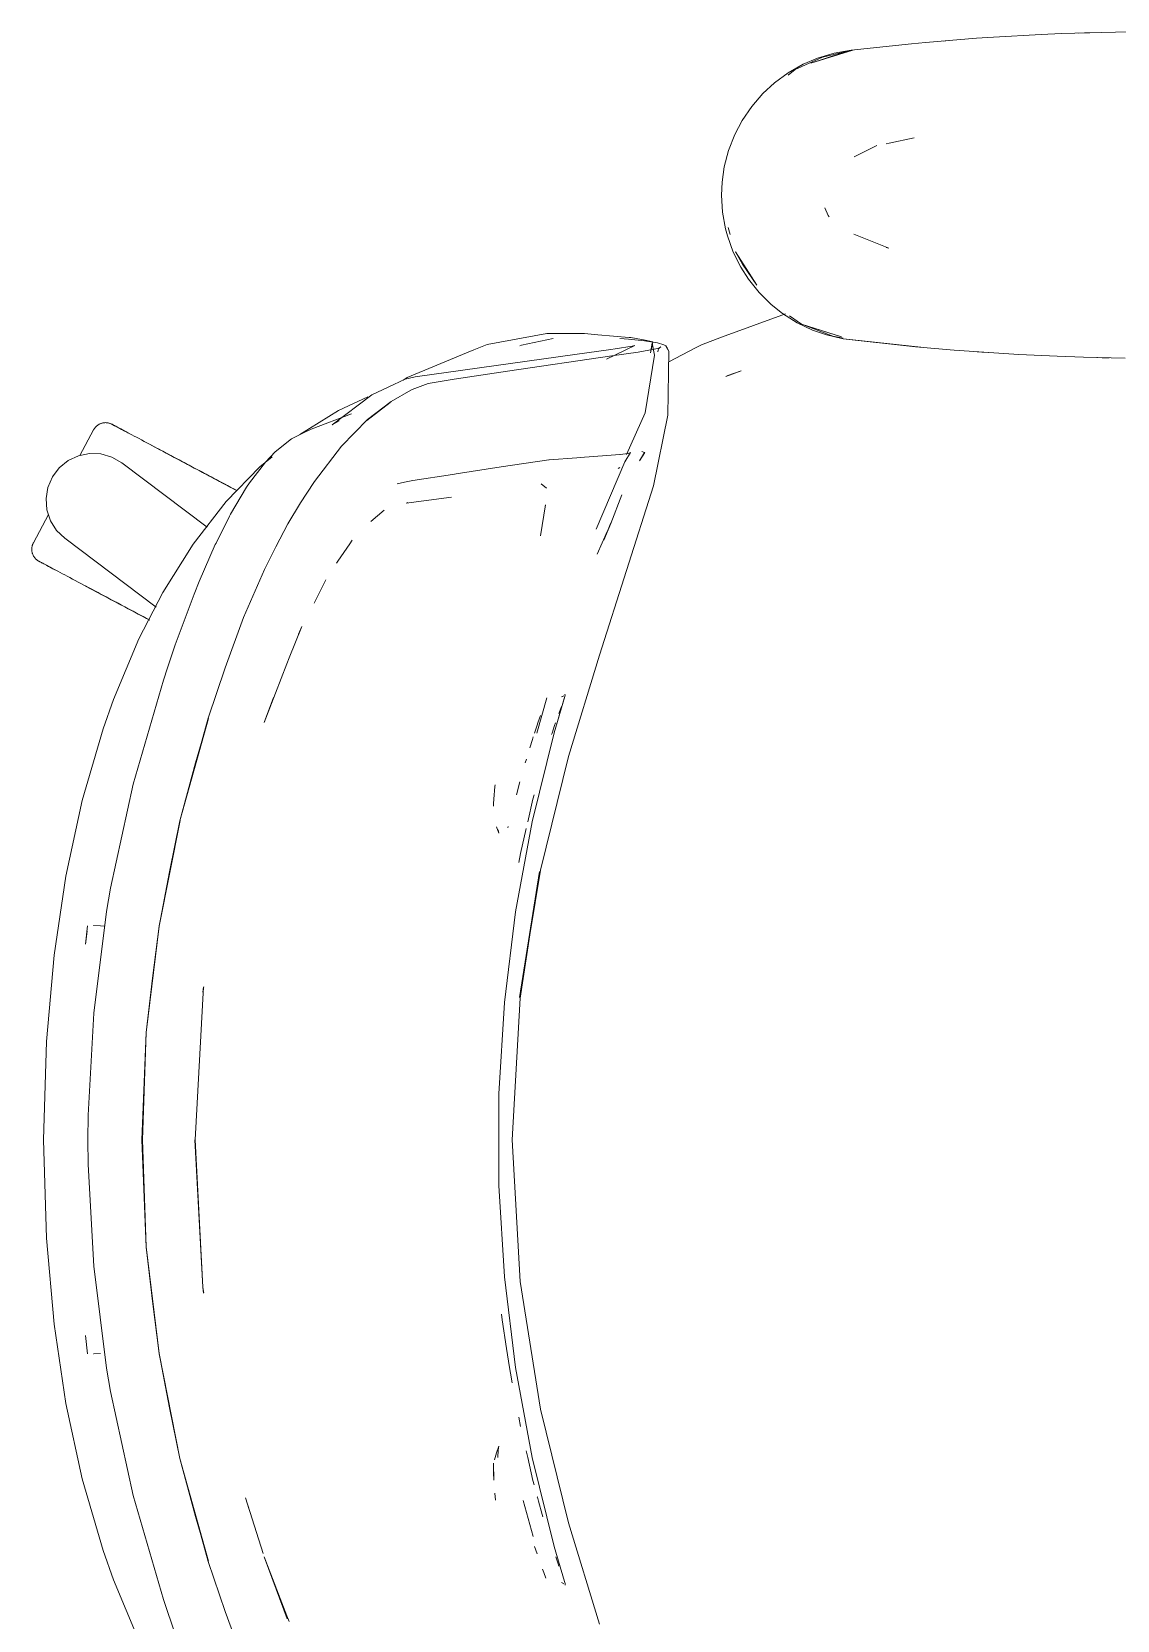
# Model space of a CAD drawing. Header units: millimetres. Extents: x 79795 to 317870, y -36033 to 97293.
# Drawn here: x 226689.8 to 227011.3, y 33023 to 33493.8 of the extents above; entities that cross this region are included whole.
import ezdxf

# ---------------------------------------------------------------- set-up
doc = ezdxf.new("R2010")
doc.units = ezdxf.units.MM
doc.header["$MEASUREMENT"] = 0
doc.layers.add('G-IMPT', color=8, linetype='CONTINUOUS', lineweight=9)
doc.layers.add('I-FURN', color=8, linetype='CONTINUOUS', lineweight=9)

msp = doc.modelspace()

# ---------------------------------------------------------------- linework, layer by layer
at = {"layer": 'G-IMPT'}
for p, q in [((226954.53, 33490.58), (226950.4, 33490.23)), ((226969.58, 33491.83), (226954.53, 33490.58)), ((226961.4, 33491.18), (226959.72, 33491.01)), ((226969.58, 33491.83), (226974.67, 33492.15)), ((226974.67, 33492.15), (226988.81, 33492.96)), ((226994.84, 33493.22), (226988.81, 33492.96)), ((226994.84, 33493.22), (227006.59, 33493.6)), ((226999.72, 33493.36), (227001.66, 33493.47)), ((227001.66, 33493.47), (227003.15, 33493.48)), ((227015.01, 33493.77), (227006.59, 33493.6)), ((226924.02, 33486.28), (226915.95, 33482.55)), ((226918.33, 33484.16), (226922.56, 33485.97)), ((226932.98, 33488.33), (226920.52, 33484.5)), ((226920.52, 33484.5), (226929.67, 33487.41)), ((226922.56, 33485.97), (226927.43, 33487.43)), ((226924.02, 33486.28), (226932.42, 33488.2)), ((226932.47, 33488.33), (226927.43, 33487.43)), ((226932.98, 33488.33), (226929.67, 33487.41)), ((226950.4, 33490.23), (226932.47, 33488.33)), ((226909.8, 33478.65), (226913.89, 33481.64)), ((226913.84, 33480.95), (226915.95, 33482.55)), ((226918.33, 33484.16), (226913.89, 33481.64)), ((226909.8, 33478.65), (226906.36, 33475.48)), ((226903.04, 33471.65), (226906.36, 33475.48)), ((226900.21, 33467.48), (226898.02, 33463.32)), ((226900.21, 33467.48), (226903.04, 33471.65)), ((226898.02, 33463.32), (226896.19, 33458.6)), ((226951.19, 33462.36), (226943.75, 33460.79)), ((226894.93, 33453.74), (226896.19, 33458.6)), ((226933.35, 33456.75), (226940.14, 33460.02)), ((226942.87, 33460.55), (226943.75, 33460.79)), ((226894.93, 33453.74), (226894.28, 33449.22)), ((226894.11, 33445.38), (226894.28, 33449.22)), ((226894.11, 33445.38), (226894.4, 33440.34)), ((226894.4, 33440.34), (226895.28, 33435.39)), ((226924.72, 33441.55), (226925.74, 33439.33)), ((226925.74, 33439.33), (226926.03, 33438.88)), ((226895.28, 33435.39), (226895.85, 33433.26)), ((226896.65, 33433.7), (226896.03, 33435.73)), ((226897.56, 33428.49), (226895.85, 33433.26)), ((226943.69, 33429.66), (226933.26, 33433.8)), ((226943.69, 33429.66), (226942.87, 33429.82)), ((226897.56, 33428.49), (226899.8, 33423.98)), ((226898.21, 33428.58), (226900.37, 33424.9)), ((226898.21, 33428.58), (226904.53, 33418.63)), ((226900.37, 33424.9), (226904.53, 33418.63)), ((226899.8, 33423.98), (226902.07, 33420.43)), ((226905.25, 33416.45), (226902.07, 33420.43)), ((226905.25, 33416.45), (226908.86, 33412.9)), ((226908.86, 33412.9), (226912.17, 33410.28)), ((226913.06, 33410.16), (226894.12, 33403.22)), ((226916.49, 33407.55), (226912.17, 33410.28)), ((226917.82, 33407.16), (226914.24, 33409.58)), ((226916.49, 33407.55), (226921.07, 33405.36)), ((226917.82, 33407.16), (226920.52, 33406.26)), ((226917.82, 33407.16), (226929.67, 33403.34)), ((226927.04, 33403.55), (226918.85, 33406.75)), ((226920.52, 33406.26), (226929.67, 33403.34)), ((226824.65, 33401.08), (226820.79, 33399.49)), ((226842.34, 33404.32), (226824.65, 33401.08)), ((226844.21, 33402.91), (226834.9, 33400.86)), ((226842.34, 33404.32), (226849.31, 33404.34)), ((226849.31, 33404.34), (226853.48, 33404.35)), ((226857.44, 33404), (226853.48, 33404.35)), ((226866.76, 33403.2), (226857.44, 33404)), ((226866.59, 33402.68), (226864, 33402.89)), ((226871.28, 33402.16), (226866.59, 33402.68)), ((226866.76, 33403.2), (226867.23, 33403.16)), ((226867.23, 33403.16), (226871.48, 33402.35)), ((226871.89, 33402.09), (226871.28, 33402.16)), ((226871.48, 33402.35), (226873.8, 33401.9)), ((226871.89, 33402.09), (226875.17, 33401.55)), ((226873.08, 33398.62), (226873.8, 33401.9)), ((226873.08, 33398.62), (226873.57, 33401.49)), ((226873.57, 33401.49), (226874.25, 33397.91)), ((226877.03, 33401), (226875.17, 33401.55)), ((226894.12, 33403.22), (226888.15, 33401.03)), ((226921.07, 33405.36), (226925.21, 33403.91)), ((226930.17, 33402.76), (226925.21, 33403.91)), ((226930.09, 33402.97), (226927.04, 33403.55)), ((226930.17, 33402.76), (226953.12, 33400.3)), ((226930.17, 33402.76), (226932.98, 33402.43)), ((226930.17, 33402.76), (226951.6, 33400.41)), ((226953.12, 33400.3), (226932.98, 33402.43)), ((226800.97, 33391.3), (226817.42, 33398.1)), ((226850.62, 33398.13), (226803.41, 33391.46)), ((226817.42, 33398.1), (226820.79, 33399.49)), ((226861.59, 33397.74), (226830.71, 33393.19)), ((226834.9, 33400.86), (226834.33, 33400.71)), ((226850.62, 33398.13), (226861.29, 33399.57)), ((226868.47, 33400.76), (226860.06, 33396.78)), ((226862.58, 33399.79), (226861.29, 33399.57)), ((226869.44, 33398.86), (226861.59, 33397.74)), ((226862.58, 33399.79), (226867.6, 33400.62)), ((226868.47, 33400.76), (226867.6, 33400.62)), ((226875.71, 33399.96), (226869.44, 33398.86)), ((226871.54, 33380.87), (226874.25, 33397.91)), ((226875.09, 33399.8), (226876.18, 33400.35)), ((226875.09, 33399.8), (226875.71, 33399.96)), ((226875.28, 33398.92), (226875.36, 33399.42)), ((226875.68, 33399.96), (226875.36, 33399.42)), ((226875.68, 33399.96), (226876.18, 33400.35)), ((226877.03, 33401), (226877.57, 33400.68)), ((226877.57, 33400.68), (226877.95, 33400.19)), ((226878.55, 33399.15), (226877.95, 33400.19)), ((226878.07, 33399.56), (226877.95, 33400.19)), ((226877.95, 33400.19), (226877.97, 33400.11)), ((226878.07, 33399.56), (226877.97, 33400.11)), ((226878.17, 33380.17), (226878.55, 33399.15)), ((226878.49, 33395.96), (226886.39, 33400.11)), ((226886.39, 33400.11), (226888.15, 33401.03)), ((226951.6, 33400.41), (226963, 33399.42)), ((226973.29, 33398.69), (226963, 33399.42)), ((226971.25, 33398.83), (226969.83, 33398.96)), ((226971.25, 33398.83), (226973.15, 33398.74)), ((226973.29, 33398.69), (226982.16, 33398.13)), ((226993.47, 33397.59), (226982.16, 33398.13)), ((226993.47, 33397.59), (227001.35, 33397.3)), ((227013.65, 33397), (227001.35, 33397.3)), ((227005.22, 33397.22), (227006.87, 33397.14)), ((227006.87, 33397.14), (227008.95, 33397.14)), ((226830.71, 33393.19), (226814.95, 33390.8)), ((226895.43, 33391.62), (226899.89, 33393.26)), ((226895.43, 33391.62), (226896.01, 33391.88)), ((226899.89, 33393.26), (226896.01, 33391.88)), ((226797.05, 33389.25), (226790.53, 33386.21)), ((226796.23, 33384.24), (226802.06, 33387.53)), ((226797.05, 33389.25), (226800.41, 33390.81)), ((226799.8, 33390.53), (226800.97, 33391.3)), ((226803.41, 33391.46), (226800.41, 33390.81)), ((226802.06, 33387.53), (226802.48, 33387.74)), ((226807.27, 33389.5), (226802.48, 33387.74)), ((226807.27, 33389.5), (226814.95, 33390.8)), ((226778.82, 33377.27), (226790.53, 33386.21)), ((226789.34, 33385.54), (226780.71, 33381.56)), ((226789.05, 33378.52), (226796, 33383.92)), ((226796.23, 33384.24), (226789.26, 33378.82)), ((226796, 33383.92), (226792.63, 33381.33)), ((226780.71, 33381.56), (226769.26, 33374.43)), ((226784.48, 33380.5), (226772.57, 33375.99)), ((226778.82, 33377.27), (226780.86, 33378.43)), ((226781.53, 33370.92), (226789.26, 33378.82)), ((226789.05, 33378.52), (226792.63, 33381.33)), ((226871.54, 33380.87), (226865.93, 33368.52)), ((226878.17, 33380.17), (226873.97, 33359.21)), ((226766.77, 33373.13), (226761.91, 33369.26)), ((226766.77, 33373.13), (226767.91, 33373.74)), ((226767.91, 33373.74), (226770.34, 33374.92)), ((226770.34, 33374.92), (226772.57, 33375.99)), ((226761.91, 33369.26), (226759.01, 33366.24)), ((226781.53, 33370.92), (226773.51, 33360.49)), ((226852.26, 33367.58), (226860.12, 33368.15)), ((226860.12, 33368.15), (226864, 33368.44)), ((226864.08, 33368.45), (226864, 33368.44)), ((226864.08, 33368.45), (226866.46, 33368.74)), ((226867.19, 33369.03), (226865.43, 33366.36)), ((226866.47, 33368.75), (226866.46, 33368.74)), ((226866.47, 33368.75), (226867.19, 33369.03)), ((226869.81, 33366.58), (226871.34, 33369.06)), ((226871.4, 33369.04), (226869.81, 33366.58)), ((226871.34, 33369.06), (226869.85, 33366.59)), ((226870.46, 33369.33), (226871.34, 33369.06)), ((226871.4, 33369.04), (226871.34, 33369.06)), ((226757.34, 33364.82), (226747.38, 33354.53)), ((226759.01, 33366.24), (226754.3, 33360.11)), ((226757.34, 33364.82), (226761.02, 33367.82)), ((226828.88, 33364.85), (226815.53, 33362.74)), ((226828.88, 33364.85), (226842.95, 33366.88)), ((226843.03, 33366.89), (226842.95, 33366.88)), ((226843.03, 33366.89), (226851.28, 33367.51)), ((226851.28, 33367.51), (226852.26, 33367.58)), ((226865.43, 33366.36), (226857, 33346.39)), ((226863.98, 33364.65), (226863.54, 33364.38)), ((226748.7, 33350.82), (226753.43, 33358.82)), ((226754.3, 33360.11), (226753.43, 33358.82)), ((226769.45, 33354.13), (226773.34, 33360.23)), ((226773.34, 33360.23), (226773.51, 33360.49)), ((226798.07, 33359.8), (226800.23, 33360.26)), ((226800.23, 33360.26), (226802.22, 33360.69)), ((226802.68, 33360.76), (226802.22, 33360.69)), ((226814.41, 33362.56), (226802.68, 33360.76)), ((226814.41, 33362.56), (226815.02, 33362.66)), ((226815.53, 33362.74), (226815.02, 33362.66)), ((226842.29, 33358.5), (226840.65, 33359.78)), ((226857.98, 33308.97), (226873.97, 33359.21)), ((226737.58, 33341.92), (226747.38, 33354.53)), ((226769.45, 33354.13), (226765.69, 33347.9)), ((226814.11, 33355.88), (226800.75, 33354.1)), ((226800.75, 33354.1), (226801.22, 33354.25)), ((226861.29, 33348.02), (226864.55, 33356.49)), ((226748.39, 33350.22), (226744.39, 33342.21)), ((226748.39, 33350.22), (226748.7, 33350.82)), ((226790.25, 33348.6), (226794.16, 33351.94)), ((226841.94, 33353.55), (226840.54, 33344.39)), ((226841.94, 33353.55), (226841.9, 33353.21)), ((226762.12, 33341.11), (226765.69, 33347.9)), ((226860.27, 33345.65), (226857.23, 33338.93)), ((226861.3, 33348.23), (226859.27, 33343.11)), ((226859.28, 33343.12), (226861.3, 33348.23)), ((226861.29, 33348.02), (226859.28, 33343.12)), ((226728.6, 33327.63), (226737.58, 33341.92)), ((226744.17, 33341.77), (226739.4, 33330.81)), ((226744.17, 33341.77), (226744.39, 33342.21)), ((226762.12, 33341.11), (226758.73, 33334.39)), ((226783.98, 33341.97), (226780.49, 33336.84)), ((226783.98, 33341.97), (226784.73, 33343.07)), ((226780.49, 33336.84), (226780.09, 33336.26)), ((226739.4, 33330.81), (226737.92, 33327.13)), ((226752.55, 33320.16), (226758.73, 33334.39)), ((226776.95, 33331.36), (226773.41, 33324.39)), ((226721.51, 33313.85), (226728.6, 33327.63)), ((226732.32, 33312.06), (226737.92, 33327.13)), ((226747.09, 33305.28), (226752.55, 33320.16)), ((226766.06, 33308.2), (226769.78, 33317.52)), ((226769.78, 33317.52), (226768.78, 33315.28)), ((226714, 33295.88), (226721.51, 33313.85)), ((226732.32, 33312.06), (226729.98, 33305.24)), ((226765.39, 33306.47), (226766.06, 33308.2)), ((226848.8, 33278.99), (226857.98, 33308.97)), ((226728.79, 33301.63), (226729.98, 33305.24)), ((226747.09, 33305.28), (226742.09, 33290.36)), ((226758.68, 33289.03), (226765.39, 33306.47)), ((226728.79, 33301.63), (226719.84, 33270.8)), ((226714, 33295.88), (226710.92, 33287.15)), ((226758.68, 33289.03), (226761.4, 33296.46)), ((226839.38, 33285.94), (226842.41, 33296.37)), ((226844.57, 33285.95), (226847.84, 33297.17)), ((226844.57, 33285.95), (226847.69, 33296.77)), ((226844.57, 33285.95), (226847.63, 33296.48)), ((226846.3, 33292.69), (226846.7, 33293.76)), ((226846.75, 33296.63), (226847.36, 33297.01)), ((226846.75, 33296.63), (226846.96, 33296.77)), ((226847.63, 33296.48), (226847.69, 33296.77)), ((226847.84, 33297.17), (226847.71, 33297.41)), ((226733.7, 33259.87), (226742.09, 33290.36)), ((226733.7, 33259.87), (226742.13, 33290.28)), ((226738.36, 33277.11), (226742.13, 33290.28)), ((226839.49, 33288.24), (226838.72, 33285.94)), ((226839.49, 33288.24), (226839.74, 33288.96)), ((226840.5, 33291.12), (226839.74, 33288.96)), ((226843.94, 33285.94), (226844.68, 33288.17)), ((226844.97, 33288.97), (226844.68, 33288.17)), ((226845.95, 33291.72), (226846.3, 33292.69)), ((226710.92, 33287.15), (226704.75, 33265.9)), ((226838.09, 33284.02), (226837.3, 33281.53)), ((226838.02, 33259.63), (226844.57, 33285.95)), ((226838.34, 33284.8), (226838.09, 33284.02)), ((226843.94, 33285.94), (226843.79, 33285.49)), ((226848.8, 33278.99), (226840.49, 33245.31)), ((226738.36, 33277.11), (226733.7, 33259.87)), ((226836.31, 33278.23), (226835.98, 33277.11)), ((226713.18, 33240.01), (226719.84, 33270.8)), ((226826.71, 33266.38), (226826.98, 33270.09)), ((226826.98, 33270.09), (226827.02, 33270.57)), ((226834.4, 33271.44), (226833.41, 33267.58)), ((226834.4, 33271.44), (226834.01, 33269.92)), ((226704.75, 33265.9), (226699.93, 33243.54)), ((226826.6, 33264.31), (226826.61, 33265.01)), ((226826.71, 33266.38), (226826.61, 33265.01)), ((226836.7, 33259.61), (226838.26, 33266.36)), ((226838.26, 33266.36), (226838.6, 33267.65)), ((226727.53, 33228.74), (226733.74, 33259.98)), ((226733.74, 33259.98), (226727.53, 33228.82)), ((226733.7, 33259.87), (226730.62, 33244.84)), ((226828.14, 33256.22), (226827.45, 33258.17)), ((226828.14, 33256.22), (226827.92, 33257.27)), ((226830.81, 33257.82), (226830.94, 33258.23)), ((226838.02, 33259.63), (226833.09, 33232.96)), ((226834.55, 33250.21), (226836.25, 33257.64)), ((226834.07, 33247.58), (226834.55, 33250.21)), ((226696.44, 33220.12), (226699.93, 33243.54)), ((226727.53, 33228.74), (226730.62, 33244.84)), ((226840.49, 33245.31), (226834.23, 33207.57)), ((226834.23, 33207.57), (226840.22, 33244.93)), ((226834.49, 33207.4), (226840.22, 33244.93)), ((226711.99, 33233.09), (226713.18, 33240.01)), ((226708.18, 33202.92), (226711.99, 33233.09)), ((226833.09, 33232.96), (226829.79, 33206.04)), ((226706.34, 33228.82), (226705.69, 33223.41)), ((226706.26, 33227.18), (226705.69, 33223.41)), ((226708.11, 33228.85), (226710.2, 33228.78)), ((226708.11, 33228.85), (226708.22, 33228.85)), ((226711.44, 33228.73), (226710.2, 33228.78)), ((226723.7, 33197.22), (226727.53, 33228.82)), ((226723.74, 33197.18), (226727.53, 33228.74)), ((226725.58, 33213.26), (226727.53, 33228.74)), ((226694.18, 33194.55), (226696.44, 33220.12)), ((226725.58, 33213.26), (226723.74, 33197.18)), ((226738.2, 33165.41), (226740.7, 33210.75)), ((226740.7, 33210.75), (226740.47, 33209.14)), ((226740.47, 33209.14), (226740.7, 33210.44)), ((226740.75, 33210.69), (226740.7, 33210.44)), ((226828.14, 33178.97), (226829.79, 33206.04)), ((226834.49, 33207.4), (226832.13, 33165.41)), ((226706.56, 33172.72), (226708.18, 33202.92)), ((226693.33, 33165.41), (226694.18, 33194.55)), ((226722.37, 33165.41), (226723.7, 33197.22)), ((226723.74, 33197.18), (226722.6, 33165.41)), ((226723.74, 33197.18), (226723.07, 33182.29)), ((226723.07, 33182.29), (226722.6, 33165.41)), ((226828.14, 33151.85), (226828.14, 33178.97)), ((226706.56, 33172.72), (226706.47, 33165.41)), ((226694.18, 33136.27), (226693.33, 33165.41)), ((226706.56, 33158.1), (226706.47, 33165.41)), ((226723.7, 33133.59), (226722.37, 33165.41)), ((226723.07, 33148.52), (226722.6, 33165.41)), ((226723.74, 33133.63), (226722.6, 33165.41)), ((226738.14, 33165.41), (226740.47, 33121.68)), ((226738.2, 33165.41), (226740.47, 33121.68)), ((226834.49, 33123.42), (226832.13, 33165.41)), ((226706.56, 33158.1), (226708.18, 33127.89)), ((226828.14, 33151.85), (226829.79, 33124.78)), ((226723.07, 33148.52), (226723.74, 33133.63)), ((226696.44, 33110.7), (226694.18, 33136.27)), ((226723.7, 33133.59), (226727.53, 33102)), ((226723.74, 33133.63), (226727.53, 33102.08)), ((226723.74, 33133.63), (226725.58, 33117.55)), ((226708.18, 33127.89), (226711.99, 33097.72)), ((226833.09, 33097.86), (226829.79, 33124.78)), ((226840.49, 33085.51), (226834.49, 33123.42)), ((226740.47, 33121.68), (226740.73, 33119.9)), ((226740.47, 33121.68), (226740.7, 33120.38)), ((226740.75, 33120.13), (226740.7, 33120.38)), ((226727.53, 33102.08), (226725.58, 33117.55)), ((226699.93, 33087.28), (226696.44, 33110.7)), ((226829.18, 33112.01), (226828.99, 33113.67)), ((226830.47, 33103.49), (226829.18, 33112.01)), ((226706.34, 33101.99), (226705.69, 33107.41)), ((226710.2, 33102.04), (226708.11, 33101.96)), ((226708.11, 33101.96), (226708.22, 33101.96)), ((226733.7, 33070.95), (226727.53, 33102.08)), ((226727.53, 33102.08), (226730.62, 33085.97)), ((226733.7, 33070.95), (226727.53, 33102)), ((226830.47, 33103.49), (226831.32, 33097.86)), ((226711.99, 33097.72), (226713.18, 33090.8)), ((226831.32, 33097.86), (226831.57, 33096.23)), ((226832.12, 33093.33), (226831.57, 33096.23)), ((226838.02, 33071.19), (226833.09, 33097.86)), ((226719.84, 33060.01), (226713.18, 33090.8)), ((226704.75, 33064.91), (226699.93, 33087.28)), ((226733.7, 33070.95), (226730.62, 33085.97)), ((226834.05, 33083.23), (226834.59, 33080.41)), ((226840.49, 33085.51), (226848.8, 33051.82)), ((226827.45, 33072.65), (226826.85, 33070.49)), ((226828.14, 33074.6), (226827.45, 33072.65)), ((226827.92, 33073.55), (226827.89, 33071.24)), ((226827.92, 33073.55), (226828.14, 33074.6)), ((226836.25, 33073.18), (226836.7, 33071.21)), ((226738.36, 33053.7), (226733.7, 33070.95)), ((226733.7, 33070.95), (226742.09, 33040.45)), ((226733.7, 33070.95), (226742.13, 33040.54)), ((226826.6, 33069.54), (226826.69, 33064.48)), ((226826.6, 33069.54), (226826.61, 33066.76)), ((226827.88, 33071.38), (226827.89, 33071.24)), ((226838.26, 33064.45), (226836.7, 33071.21)), ((226838.02, 33071.19), (226844.57, 33044.87)), ((226710.92, 33043.67), (226704.75, 33064.91)), ((226826.69, 33064.48), (226826.61, 33066.76)), ((226838.26, 33064.45), (226838.59, 33063.16)), ((226719.84, 33060.01), (226728.79, 33029.18)), ((226753.15, 33059.26), (226754.23, 33055.83)), ((226753.15, 33059.26), (226758.4, 33042.78)), ((226827, 33060.69), (226827.21, 33058.59)), ((226838.34, 33047.79), (226835.36, 33058.44)), ((226839.56, 33059.44), (226839.51, 33059.61)), ((226839.88, 33058.3), (226839.56, 33059.44)), ((226839.88, 33058.3), (226840.99, 33054.3)), ((226738.36, 33053.7), (226742.13, 33040.54)), ((226840.99, 33054.3), (226841.2, 33053.61)), ((226857.98, 33021.85), (226848.8, 33051.82)), ((226710.92, 33043.67), (226714, 33034.94)), ((226838.73, 33044.88), (226839.46, 33042.67)), ((226844.57, 33044.87), (226847.64, 33034.44)), ((226742.09, 33040.45), (226747.09, 33025.54)), ((226758.68, 33041.79), (226765.5, 33023.39)), ((226758.68, 33041.79), (226765.39, 33024.34)), ((226845.73, 33039.67), (226844.99, 33041.77)), ((226845.73, 33039.67), (226845.97, 33039.01)), ((226714, 33034.94), (226721.51, 33016.96)), ((226841.45, 33037.12), (226841.07, 33038.13)), ((226841.45, 33037.12), (226842.06, 33035.46)), ((226846.75, 33034.19), (226846.96, 33034.04)), ((226846.75, 33034.19), (226847.36, 33033.8)), ((226847.71, 33034.17), (226847.64, 33034.44)), ((226847.78, 33033.88), (226847.71, 33034.17)), ((226847.84, 33033.65), (226847.78, 33033.88)), ((226728.79, 33029.18), (226729.98, 33025.58)), ((226847.75, 33033.42), (226847.84, 33033.65)), ((226732.39, 33018.65), (226729.98, 33025.58)), ((226752.55, 33010.66), (226747.09, 33025.54)), ((226765.39, 33024.34), (226766.06, 33022.62))]:
    msp.add_line(p, q, dxfattribs=at)
at = {"layer": 'I-FURN'}
for p, q in [((226709.8, 33377.47), (226709.94, 33377.54)), ((226709.94, 33377.54), (226710.09, 33377.6)), ((226710.09, 33377.6), (226710.24, 33377.66)), ((226710.24, 33377.66), (226710.39, 33377.72)), ((226710.39, 33377.72), (226710.54, 33377.77)), ((226710.54, 33377.77), (226710.7, 33377.81)), ((226710.7, 33377.81), (226710.86, 33377.84)), ((226710.86, 33377.84), (226711.02, 33377.87)), ((226711.02, 33377.87), (226711.18, 33377.9)), ((226711.18, 33377.9), (226711.34, 33377.91)), ((226711.34, 33377.91), (226711.5, 33377.92)), ((226711.5, 33377.92), (226711.66, 33377.93)), ((226711.66, 33377.93), (226711.82, 33377.92)), ((226711.82, 33377.92), (226711.98, 33377.91)), ((226711.98, 33377.91), (226712.14, 33377.9)), ((226712.14, 33377.9), (226712.3, 33377.88)), ((226712.3, 33377.88), (226712.46, 33377.85)), ((226712.46, 33377.85), (226712.62, 33377.81)), ((226712.62, 33377.81), (226712.77, 33377.77)), ((226712.77, 33377.77), (226712.93, 33377.72)), ((226712.93, 33377.72), (226713.08, 33377.67)), ((226713.08, 33377.67), (226713.23, 33377.61)), ((226713.23, 33377.61), (226713.37, 33377.55)), ((226713.37, 33377.55), (226713.52, 33377.47)), ((226708.11, 33375.79), (226704.08, 33368.2)), ((226708.11, 33375.79), (226708.19, 33375.93)), ((226708.19, 33375.93), (226708.27, 33376.07)), ((226708.27, 33376.07), (226708.36, 33376.2)), ((226708.36, 33376.2), (226708.45, 33376.33)), ((226708.45, 33376.33), (226708.55, 33376.46)), ((226708.55, 33376.46), (226708.66, 33376.58)), ((226708.66, 33376.58), (226708.77, 33376.7)), ((226708.77, 33376.7), (226708.88, 33376.81)), ((226708.88, 33376.81), (226709, 33376.92)), ((226709, 33376.92), (226709.13, 33377.02)), ((226709.13, 33377.02), (226709.25, 33377.12)), ((226709.25, 33377.12), (226709.38, 33377.22)), ((226709.38, 33377.22), (226709.52, 33377.31)), ((226709.52, 33377.31), (226709.66, 33377.39)), ((226709.66, 33377.39), (226709.8, 33377.47)), ((226713.52, 33377.47), (226713.56, 33377.45)), ((226713.56, 33377.45), (226713.58, 33377.44)), ((226713.61, 33377.43), (226713.56, 33377.45)), ((226713.56, 33377.45), (226713.56, 33377.45)), ((226713.58, 33377.44), (226713.64, 33377.41)), ((226713.69, 33377.39), (226713.61, 33377.43)), ((226713.64, 33377.41), (226713.74, 33377.36)), ((226713.81, 33377.32), (226713.69, 33377.39)), ((226713.74, 33377.36), (226713.88, 33377.28)), ((226713.97, 33377.23), (226713.81, 33377.32)), ((226713.88, 33377.28), (226714.06, 33377.19)), ((226714.17, 33377.13), (226713.97, 33377.23)), ((226714.06, 33377.19), (226714.28, 33377.07)), ((226714.41, 33377), (226714.17, 33377.13)), ((226714.28, 33377.07), (226714.54, 33376.93)), ((226714.69, 33376.85), (226714.41, 33377)), ((226714.54, 33376.93), (226714.83, 33376.78)), ((226715.01, 33376.68), (226714.69, 33376.85)), ((226714.83, 33376.78), (226715.17, 33376.6)), ((226715.37, 33376.49), (226715.01, 33376.68)), ((226715.17, 33376.6), (226715.54, 33376.4)), ((226715.76, 33376.28), (226715.37, 33376.49)), ((226715.54, 33376.4), (226715.95, 33376.18)), ((226716.19, 33376.06), (226715.76, 33376.28)), ((226715.95, 33376.18), (226716.4, 33375.94)), ((226716.65, 33375.81), (226716.19, 33376.06)), ((226716.4, 33375.94), (226716.88, 33375.69)), ((226717.16, 33375.54), (226716.65, 33375.81)), ((226716.88, 33375.69), (226717.4, 33375.41)), ((226717.69, 33375.26), (226717.16, 33375.54)), ((226717.4, 33375.41), (226717.95, 33375.12)), ((226718.26, 33374.95), (226717.69, 33375.26)), ((226717.95, 33375.12), (226718.53, 33374.81)), ((226718.86, 33374.63), (226718.26, 33374.95)), ((226719.5, 33374.3), (226718.86, 33374.63)), ((226720.16, 33373.94), (226719.5, 33374.3)), ((226720.85, 33373.58), (226720.16, 33373.94)), ((226721.58, 33373.19), (226720.85, 33373.58)), ((226722.33, 33372.79), (226721.58, 33373.19)), ((226703.62, 33368.11), (226706.92, 33368.78)), ((226706.92, 33368.78), (226710.29, 33368.64)), ((226710.29, 33368.64), (226713.53, 33367.7)), ((226723.1, 33372.38), (226722.33, 33372.79)), ((226723.9, 33371.95), (226723.1, 33372.38)), ((226724.73, 33371.52), (226723.9, 33371.95)), ((226724.28, 33371.75), (226725.11, 33371.31)), ((226725.57, 33371.07), (226724.73, 33371.52)), ((226725.11, 33371.31), (226725.97, 33370.85)), ((226726.44, 33370.6), (226725.57, 33371.07)), ((226725.97, 33370.85), (226726.85, 33370.39)), ((226727.33, 33370.13), (226726.44, 33370.6)), ((226726.85, 33370.39), (226727.74, 33369.91)), ((226728.23, 33369.65), (226727.33, 33370.13)), ((226727.74, 33369.91), (226728.66, 33369.43)), ((226729.16, 33369.16), (226728.23, 33369.65)), ((226728.66, 33369.43), (226729.59, 33368.93)), ((226730.09, 33368.66), (226729.16, 33369.16)), ((226729.59, 33368.93), (226730.53, 33368.43)), ((226731.05, 33368.16), (226730.09, 33368.66)), ((226730.53, 33368.43), (226731.49, 33367.92)), ((226732.01, 33367.64), (226731.05, 33368.16)), ((226695.92, 33361.85), (226697.95, 33364.54)), ((226697.95, 33364.54), (226700.57, 33366.67)), ((226700.57, 33366.67), (226703.62, 33368.11)), ((226713.53, 33367.7), (226716.45, 33366.01)), ((226716.45, 33366.01), (226741.77, 33346.93)), ((226731.49, 33367.92), (226732.46, 33367.41)), ((226732.98, 33367.13), (226732.01, 33367.64)), ((226732.46, 33367.41), (226733.44, 33366.88)), ((226733.97, 33366.6), (226732.98, 33367.13)), ((226733.44, 33366.88), (226734.42, 33366.36)), ((226734.96, 33366.08), (226733.97, 33366.6)), ((226734.42, 33366.36), (226735.42, 33365.83)), ((226735.96, 33365.54), (226734.96, 33366.08)), ((226735.42, 33365.83), (226736.42, 33365.3)), ((226736.96, 33365.01), (226735.96, 33365.54)), ((226736.42, 33365.3), (226737.42, 33364.77)), ((226737.96, 33364.48), (226736.96, 33365.01)), ((226737.42, 33364.77), (226738.42, 33364.23)), ((226738.97, 33363.94), (226737.96, 33364.48)), ((226738.42, 33364.23), (226739.43, 33363.7)), ((226739.97, 33363.41), (226738.97, 33363.94)), ((226739.43, 33363.7), (226740.43, 33363.16)), ((226694.05, 33355.42), (226694.6, 33358.74)), ((226694.6, 33358.74), (226695.92, 33361.85)), ((226740.97, 33362.88), (226739.97, 33363.41)), ((226740.43, 33363.16), (226741.43, 33362.63)), ((226741.97, 33362.35), (226740.97, 33362.88)), ((226741.43, 33362.63), (226742.43, 33362.1)), ((226742.97, 33361.82), (226741.97, 33362.35)), ((226742.43, 33362.1), (226743.42, 33361.57)), ((226743.96, 33361.29), (226742.97, 33361.82)), ((226743.42, 33361.57), (226744.41, 33361.05)), ((226744.93, 33360.77), (226743.96, 33361.29)), ((226744.41, 33361.05), (226745.38, 33360.53)), ((226745.9, 33360.26), (226744.93, 33360.77)), ((226745.38, 33360.53), (226746.34, 33360.02)), ((226746.86, 33359.75), (226745.9, 33360.26)), ((226746.34, 33360.02), (226747.3, 33359.52)), ((226747.8, 33359.25), (226746.86, 33359.75)), ((226747.3, 33359.52), (226748.23, 33359.02)), ((226748.73, 33358.75), (226747.8, 33359.25)), ((226748.23, 33359.02), (226749.16, 33358.53)), ((226749.65, 33358.27), (226748.73, 33358.75)), ((226694.32, 33352.05), (226694.05, 33355.42)), ((226749.16, 33358.53), (226750.06, 33358.04)), ((226750.54, 33357.79), (226749.65, 33358.27)), ((226694.77, 33350.7), (226690.3, 33342.29)), ((226695.38, 33348.85), (226694.32, 33352.05)), ((226697.18, 33346), (226695.38, 33348.85)), ((226699.61, 33343.66), (226697.18, 33346)), ((226689.82, 33340.39), (226689.83, 33340.55)), ((226689.83, 33340.23), (226689.82, 33340.39)), ((226689.83, 33340.55), (226689.84, 33340.71)), ((226689.84, 33340.07), (226689.83, 33340.23)), ((226689.84, 33340.71), (226689.85, 33340.87)), ((226689.85, 33339.91), (226689.84, 33340.07)), ((226689.85, 33340.87), (226689.87, 33341.03)), ((226689.88, 33339.75), (226689.85, 33339.91)), ((226689.87, 33341.03), (226689.9, 33341.19)), ((226689.9, 33341.19), (226689.94, 33341.35)), ((226689.94, 33341.35), (226689.98, 33341.5)), ((226689.98, 33341.5), (226690.03, 33341.66)), ((226690.03, 33341.66), (226690.08, 33341.81)), ((226690.08, 33341.81), (226690.14, 33341.96)), ((226690.14, 33341.96), (226690.2, 33342.11)), ((226690.2, 33342.11), (226690.28, 33342.25)), ((226690.28, 33342.25), (226690.3, 33342.29)), ((226726.68, 33323.26), (226699.61, 33343.66)), ((226689.91, 33339.59), (226689.88, 33339.75)), ((226689.94, 33339.43), (226689.91, 33339.59)), ((226689.98, 33339.27), (226689.94, 33339.43)), ((226690.03, 33339.12), (226689.98, 33339.27)), ((226690.09, 33338.97), (226690.03, 33339.12)), ((226690.15, 33338.82), (226690.09, 33338.97)), ((226690.21, 33338.67), (226690.15, 33338.82)), ((226690.28, 33338.53), (226690.21, 33338.67)), ((226690.36, 33338.39), (226690.28, 33338.53)), ((226690.44, 33338.25), (226690.36, 33338.39)), ((226690.53, 33338.11), (226690.44, 33338.25)), ((226690.63, 33337.98), (226690.53, 33338.11)), ((226690.73, 33337.86), (226690.63, 33337.98)), ((226690.83, 33337.73), (226690.73, 33337.86)), ((226690.94, 33337.61), (226690.83, 33337.73)), ((226691.05, 33337.5), (226690.94, 33337.61)), ((226691.17, 33337.39), (226691.05, 33337.5)), ((226691.29, 33337.29), (226691.17, 33337.39)), ((226691.42, 33337.19), (226691.29, 33337.29)), ((226691.55, 33337.09), (226691.42, 33337.19)), ((226691.68, 33337), (226691.55, 33337.09)), ((226691.82, 33336.92), (226691.68, 33337)), ((226691.96, 33336.84), (226691.82, 33336.92)), ((226691.97, 33336.84), (226691.96, 33336.84)), ((226691.96, 33336.84), (226691.98, 33336.83)), ((226692.01, 33336.81), (226691.97, 33336.84)), ((226691.98, 33336.83), (226692.04, 33336.8)), ((226692.09, 33336.77), (226692.01, 33336.81)), ((226692.04, 33336.8), (226692.14, 33336.74)), ((226692.21, 33336.7), (226692.09, 33336.77)), ((226692.14, 33336.74), (226692.28, 33336.67)), ((226692.38, 33336.62), (226692.21, 33336.7)), ((226692.28, 33336.67), (226692.46, 33336.57)), ((226692.58, 33336.51), (226692.38, 33336.62)), ((226692.46, 33336.57), (226692.68, 33336.46)), ((226692.82, 33336.38), (226692.58, 33336.51)), ((226692.68, 33336.46), (226692.94, 33336.32)), ((226693.1, 33336.24), (226692.82, 33336.38)), ((226692.94, 33336.32), (226693.24, 33336.16)), ((226693.41, 33336.07), (226693.1, 33336.24)), ((226693.24, 33336.16), (226693.57, 33335.98)), ((226693.77, 33335.88), (226693.41, 33336.07)), ((226693.57, 33335.98), (226693.95, 33335.78)), ((226694.16, 33335.67), (226693.77, 33335.88)), ((226693.95, 33335.78), (226694.36, 33335.57)), ((226694.59, 33335.44), (226694.16, 33335.67)), ((226694.36, 33335.57), (226694.8, 33335.33)), ((226695.06, 33335.19), (226694.59, 33335.44)), ((226694.8, 33335.33), (226695.29, 33335.07)), ((226695.56, 33334.93), (226695.06, 33335.19)), ((226695.29, 33335.07), (226695.8, 33334.8)), ((226696.1, 33334.64), (226695.56, 33334.93)), ((226695.8, 33334.8), (226696.35, 33334.5)), ((226696.66, 33334.34), (226696.1, 33334.64)), ((226696.35, 33334.5), (226696.94, 33334.19)), ((226696.94, 33334.19), (226697.55, 33333.87)), ((226697.55, 33333.87), (226698.2, 33333.52)), ((226698.2, 33333.52), (226698.88, 33333.16)), ((226698.88, 33333.16), (226699.59, 33332.78)), ((226699.59, 33332.78), (226700.32, 33332.39)), ((226700.32, 33332.39), (226701.08, 33331.99)), ((226701.08, 33331.99), (226701.87, 33331.57)), ((226701.87, 33331.57), (226702.68, 33331.14)), ((226702.68, 33331.14), (226703.52, 33330.69)), ((226703.52, 33330.69), (226704.37, 33330.24)), ((226704.37, 33330.24), (226705.25, 33329.77)), ((226705.25, 33329.77), (226706.15, 33329.3)), ((226706.64, 33329.03), (226705.73, 33329.52)), ((226706.15, 33329.3), (226707.06, 33328.81)), ((226707.56, 33328.54), (226706.64, 33329.03)), ((226707.06, 33328.81), (226707.99, 33328.32)), ((226708.5, 33328.05), (226707.56, 33328.54)), ((226707.99, 33328.32), (226708.94, 33327.81)), ((226709.45, 33327.54), (226708.5, 33328.05)), ((226708.94, 33327.81), (226709.89, 33327.3)), ((226710.41, 33327.03), (226709.45, 33327.54)), ((226709.89, 33327.3), (226710.86, 33326.79)), ((226711.39, 33326.51), (226710.41, 33327.03)), ((226710.86, 33326.79), (226711.84, 33326.27)), ((226712.37, 33325.99), (226711.39, 33326.51)), ((226711.84, 33326.27), (226712.83, 33325.74)), ((226713.36, 33325.46), (226712.37, 33325.99)), ((226712.83, 33325.74), (226713.82, 33325.22)), ((226714.36, 33324.93), (226713.36, 33325.46)), ((226713.82, 33325.22), (226714.82, 33324.68)), ((226715.36, 33324.4), (226714.36, 33324.93)), ((226714.82, 33324.68), (226715.82, 33324.15)), ((226716.37, 33323.86), (226715.36, 33324.4)), ((226715.82, 33324.15), (226716.83, 33323.62)), ((226717.37, 33323.33), (226716.37, 33323.86)), ((226716.83, 33323.62), (226717.83, 33323.08)), ((226718.38, 33322.79), (226717.37, 33323.33)), ((226717.83, 33323.08), (226718.84, 33322.55)), ((226719.38, 33322.26), (226718.38, 33322.79)), ((226718.84, 33322.55), (226719.84, 33322.02)), ((226720.38, 33321.73), (226719.38, 33322.26)), ((226719.84, 33322.02), (226720.84, 33321.49)), ((226721.37, 33321.2), (226720.38, 33321.73)), ((226720.84, 33321.49), (226721.83, 33320.96)), ((226722.36, 33320.68), (226721.37, 33321.2)), ((226721.83, 33320.96), (226722.81, 33320.44)), ((226723.34, 33320.16), (226722.36, 33320.68)), ((226722.81, 33320.44), (226723.79, 33319.92)), ((226724.31, 33319.64), (226723.34, 33320.16)), ((226723.79, 33319.92), (226724.75, 33319.41))]:
    msp.add_line(p, q, dxfattribs=at)

doc.saveas('drawing.dxf')
